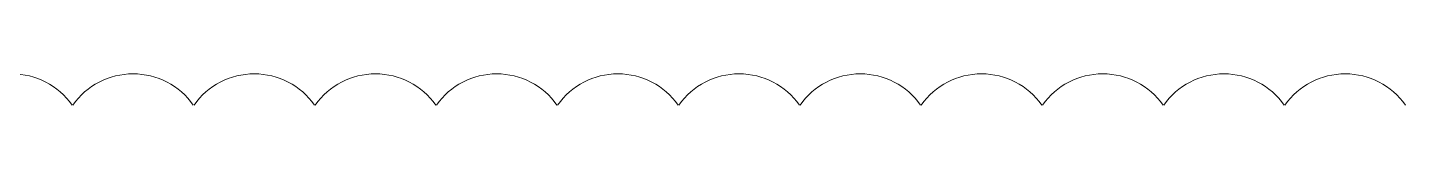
# Model space of a CAD drawing. Header units: millimetres. Extents: x -356862 to 418287, y 0 to 839748.
# Drawn here: x 337636 to 340788, y 772888 to 772959 of the extents above; entities that cross this region are included whole.
import ezdxf

# ---------------------------------------------------------------- set-up
doc = ezdxf.new("R2010")
doc.units = ezdxf.units.MM
doc.layers.add('PDF _Геометрия', color=7, linetype='Continuous', true_color=0xbababa)

msp = doc.modelspace()

# ---------------------------------------------------------------- linework, layer by layer
at = {"layer": 'PDF _Геометрия', "color": 1, "lineweight": 20}
for centre in [(337600.0077, 772791.1261), (337877.3392, 772791.1261), (338154.6685, 772791.1261), (338431.9978, 772791.1261), (338709.3272, 772791.1261), (338986.6565, 772791.1261), (339263.9879, 772791.1261), (339541.3173, 772791.1261), (339818.6466, 772791.1261), (340095.9759, 772791.1261), (340373.3074, 772791.1261), (340650.6367, 772791.1261)]:
    msp.add_arc(centre, 168.2964, 35.0024397, 144.9975603, dxfattribs=at)

doc.saveas('drawing.dxf')
